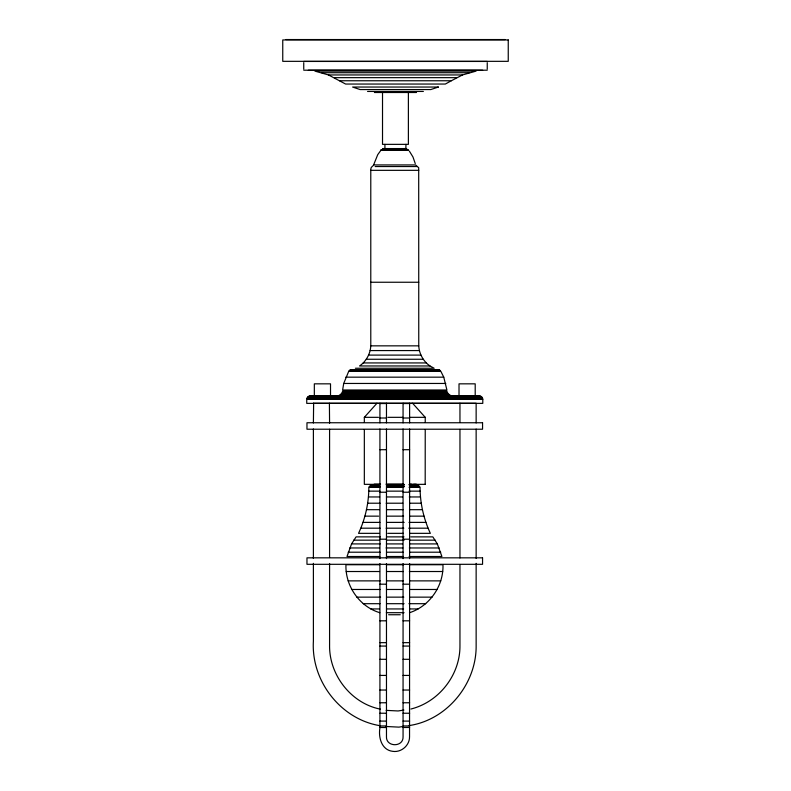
<?xml version="1.0" encoding="UTF-8"?>
<svg xmlns="http://www.w3.org/2000/svg" width="791" height="791" viewBox="0 0 791 791"><rect width="100%" height="100%" fill="white"/><g stroke="black" fill="none" stroke-linecap="round" stroke-linejoin="round"><path stroke-width="1.19" d="M355.386 368.25L434.15 368.25L429.968 365.966L359.569 365.966C366.164 361.428 370.386 353.844 370.781 345.845L370.781 169.096L371.286 167.415L373.421 165.368L377.752 154.641L381.302 149.756L383.388 149.38M379.166 533.342L358.55 533.342C365.234 518.995 368.843 503.125 368.843 487.286L379.858 487.286M409.461 612.689L409.58 612.689C429.701 606.163 443.731 585.824 442.97 564.734L409.441 564.734M405.852 148.777L405.961 144.358M313.632 403.252L313.394 422.987M343.719 383.457L342.622 389.993L446.905 389.993L443.761 377.169L440.795 371.246L348.742 371.246L343.719 383.457L445.808 383.457M380.352 536.871L356.079 536.871L351.58 543.911L347.002 556.508L379.789 556.508M364.335 422.206L364.335 417.332L376.951 403.252M451.335 80.761L462.478 74.947L476.063 71.121L314.917 71.121L328.483 74.947L345.598 84.044L445.343 84.044L451.335 80.761L339.616 80.761M410.895 709.033C439.074 701.983 460.174 674.861 459.957 645.792L459.957 565.14M403.914 710.081L398.091 710.961L386.137 710.367M403.479 726.435L398.911 727.127L386.018 726.484M409.194 725.574C447.152 719.939 476.607 683.681 476.142 645.555L476.142 563.33M285.907 39.55L505.093 39.55M303.744 61.451L487.246 61.451M303.744 70.201L487.246 70.201M308.342 70.28L482.639 70.28M321.789 72.723L469.182 72.723M328.483 74.947L462.478 74.947M334.534 77.656L456.427 77.656M367.548 91.449L423.373 91.449M374.4 92.507L416.521 92.507M382.844 148.777L406.722 148.57L382.903 148.57M402.154 149.618L404.448 149.618M381.094 149.964L408.443 149.964M381.094 150.181L408.443 150.181M374.005 164.924L415.522 164.924L418.696 167.732L418.755 345.845C419.151 353.844 423.373 361.428 429.968 365.966M375.161 166.535L417.144 166.535M370.781 170.332L418.755 170.332M370.781 282.249L418.755 282.249M370.781 345.845L418.755 345.845M370.139 350.571L419.398 350.571M368.636 355.1L420.901 355.1M366.312 359.262L423.225 359.262M363.247 362.931L426.28 362.931M350.848 369.723L438.689 369.723M350.334 369.881L439.193 369.881M349.859 370.119L439.677 370.119M349.424 370.435L440.103 370.435M349.049 370.811L440.488 370.811M345.776 377.169L443.761 377.169M342.404 391.179L447.133 391.179M341.959 392.316L447.568 392.316M341.326 393.345L448.21 393.345M340.506 394.244L449.021 394.244M339.537 394.976L449.99 394.976M338.459 395.52L451.078 395.52M337.282 395.856L452.254 395.856M309.39 396.024L480.147 396.024M308.767 396.222L480.76 396.222M308.203 396.518L481.324 396.518M307.709 396.924L481.828 396.924M307.304 397.428L482.233 397.428M306.997 397.992L482.54 397.992M306.809 398.615L482.728 398.615M313.394 403.252L411.36 403.252M411.854 403.252L476.142 403.252L476.142 422.958M379.927 403.539L386.473 403.539M403.064 403.539L409.609 403.539M364.335 417.332L378.464 417.332M387.827 417.332L402.975 417.332M410.015 417.332L425.232 417.332L425.232 422.206M379.927 418.004L386.473 418.004M403.064 418.004L409.609 418.004M379.927 449.703L386.473 449.703M403.064 449.703L409.609 449.703M374.183 484.201L380.55 484.201M386.018 484.201L403.736 484.201M410.351 484.201L412.101 484.201M413.564 484.201L416.264 484.201M380.283 484.359L364.335 484.349L364.335 429.513M387.58 484.359L403.924 484.359M410.015 484.349L425.232 484.349M371.671 484.636L379.927 484.636M387.412 484.636L404.161 484.636M408.977 484.636L417.243 484.636M371.108 484.972L379.571 484.972M387.244 484.972L403.489 484.972M409.333 484.972L417.796 484.972M370.564 485.377L379.225 485.377M387.076 485.377L403.697 485.377M409.689 485.377L418.35 485.377M370.05 485.822L378.899 485.822M386.908 485.822L403.894 485.822M410.015 485.822L418.864 485.822M369.575 486.297L380.283 486.297M386.769 486.297L404.082 486.297M410.311 486.297L419.329 486.297M369.17 486.791L380.046 486.791M386.641 486.791L404.241 486.791M410.569 486.791L419.744 486.791M386.542 487.286L402.372 487.286M409.046 487.286L420.07 487.286C420.07 503.125 423.679 518.995 430.353 533.342L409.738 533.342M368.814 491.142L379.848 491.142M386.532 491.142L402.382 491.142M409.066 491.142L420.09 491.142M379.927 492.229L386.473 492.229M403.064 492.229L409.609 492.229M368.468 496.956L379.65 496.956M386.423 496.956L402.49 496.956M409.263 496.956L420.446 496.956M367.657 503.214L380.095 503.214M386.176 503.214L402.738 503.214M409.718 503.214L421.257 503.214M366.441 509.681L379.443 509.681M386.937 509.681L403.113 509.681M409.461 509.681L422.463 509.681M364.878 516.147L378.602 516.147M386.512 516.147L403.598 516.147M410.302 516.147L424.035 516.147M363 522.386L379.907 522.386M386.651 522.386L404.171 522.386M408.996 522.386L425.904 522.386M360.874 528.19L380.155 528.19M386.117 528.19L403.805 528.19M408.749 528.19L428.03 528.19M387.728 533.342L403.361 533.342M387.264 536.871L403.983 536.871M410.796 536.871L432.835 536.871L437.324 543.911L441.912 556.508L409.115 556.508M379.927 539.195L386.473 539.195M403.064 539.195L409.609 539.195M353.715 540.164L379.482 540.164M386.819 540.164L404.072 540.164M409.422 540.164L435.198 540.164M351.58 543.911L380.204 543.911M386.423 543.911L402.49 543.911M409.708 543.911L437.324 543.911M349.721 547.965L379.581 547.965M386.067 547.965L402.837 547.965M409.323 547.965L439.193 547.965M348.178 552.207L380.155 552.207M386.937 552.207L403.123 552.207M409.837 552.207L440.735 552.207M386.74 556.508L403.351 556.508M379.462 564.734L345.944 564.734C345.173 585.894 359.411 606.657 379.799 612.689M386.572 564.734L403.548 564.734M346.231 571.517L379.551 571.517M386.621 571.517L403.489 571.517M409.352 571.517L442.683 571.517M348.109 580.871L380.135 580.871M386.928 580.871L403.133 580.871M409.857 580.871L440.795 580.871M379.927 584.193L386.473 584.193M403.064 584.193L409.609 584.193M351.698 589.473L380.244 589.473M386.443 589.473L402.471 589.473M409.659 589.473L437.205 589.473M356.8 597.146L380.619 597.146M387.402 597.146L403.796 597.146M410.489 597.146L432.104 597.146M363.237 603.691L380.016 603.691M386.71 603.691L404.102 603.691M408.898 603.691L425.677 603.691M370.801 608.941L379.383 608.941M387.145 608.941L403.608 608.941M409.53 608.941L418.103 608.941M386.344 612.689L404.102 612.689M388.608 614.745L400.295 614.745M379.927 620.816L386.473 620.816M403.064 620.816L409.609 620.816M379.927 642.658L386.473 642.658M403.064 642.658L409.609 642.658M379.927 646.069L386.473 646.069M403.064 646.069L409.609 646.069M379.927 659.308L386.473 659.308M403.064 659.308L409.609 659.308M379.927 675.425L386.473 675.425M403.064 675.425L409.609 675.425M379.927 690.039L386.473 690.039M403.064 690.039L409.609 690.039M379.927 702.764L386.473 702.764M403.064 702.764L409.609 702.764M379.927 713.235L386.473 713.235M403.064 713.235L409.609 713.235M379.927 721.095L386.473 721.095M403.064 721.095L409.609 721.095M379.927 725.96L386.473 725.96M403.064 725.96L409.609 725.96M386.473 727.532L379.927 727.473L379.927 563.518M403.064 727.473L409.609 727.473M380.441 709.161C350.986 703.407 328.957 674.703 329.58 644.922L329.58 563.469M380.125 725.703C340.654 719.375 310.982 680.824 313.394 641.175L313.394 563.34M412.576 403.252L425.232 417.332M409.323 151.051L412.971 156.984L415.245 163.559M329.402 403.252L329.58 423.225M487.246 62.647L487.246 69.133M476.142 429.098L476.142 558.397M475.203 395.965L475.203 383.833L459.017 383.833L459.017 395.965M459.957 403.252L459.957 422.196M459.957 429.384L459.957 557.962M425.232 429.513L425.192 484.349M409.609 403.252L409.609 422.878M409.609 428.979L409.609 558.654M409.609 563.518L409.54 736.678C409.748 745.359 401.264 752.735 392.692 751.331C381.41 749.997 378.177 737.064 379.987 727.532M408.383 92.656L408.383 144.358L382.518 144.358L382.518 92.656M403.064 403.252L403.064 422.878M403.064 428.979L403.064 558.654M403.064 563.518L403.064 736.698C403.519 747.515 385.741 747.287 386.473 736.48L386.473 563.518M386.473 403.252L386.473 422.878M386.473 428.979L386.473 558.654M384.92 144.358L384.92 148.56M379.927 403.252L379.927 422.878M379.927 428.979L379.927 558.654M330.519 395.965L330.519 383.833L314.334 383.833L314.334 395.965M329.58 429.266L329.58 557.526M313.394 428.979L313.394 558.456M303.744 62.647L303.744 69.133M438.323 87.04L430.828 89.561L360.103 89.561L352.608 87.04L438.323 87.04M508.247 39.946L282.753 39.946L282.753 61.332L508.247 61.332L508.247 39.946M482.787 399.257L306.74 399.257L306.74 403.37L482.787 403.37L482.787 399.257M482.559 422.75L306.967 422.75L306.967 429.216L482.559 429.216L482.559 422.75M482.559 557.833L306.967 557.833L306.967 564.309L482.559 564.309L482.559 557.833"/></g></svg>
